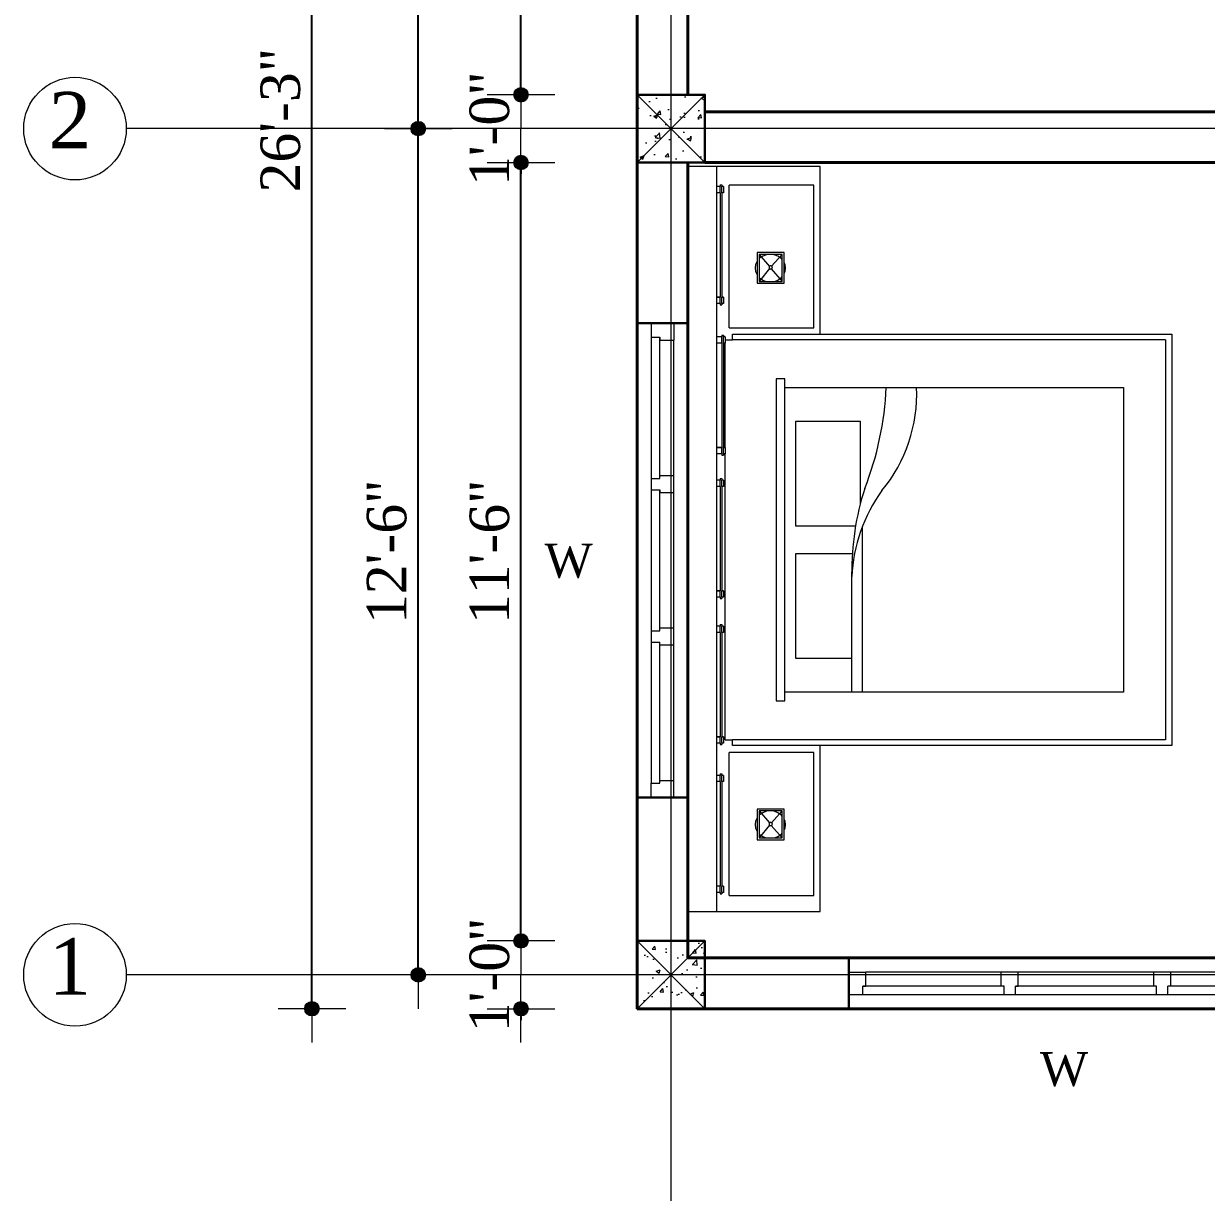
# Model space of a CAD drawing. Header units: inches. Extents: x 897 to 49934, y -34925 to -18564.
# Drawn here: x 2496.7 to 2706.2, y -24338.1 to -24131.1 of the extents above; entities that cross this region are included whole.
import ezdxf

# ---------------------------------------------------------------- set-up
doc = ezdxf.new("R2010")
doc.units = ezdxf.units.IN
doc.header["$LTSCALE"] = 35
doc.header["$MEASUREMENT"] = 0
doc.header["$PDMODE"] = 34
for name, color, linetype, lineweight in [('SES- Door&Window', 21, 'Continuous', 15), ('SES-DIMENSION', 142, 'Continuous', 13), ('SES-Furniture', 45, 'Continuous', 5), ('SES-HACTH', 8, 'Continuous', 13), ('SES-REBARS', 1, 'Continuous', 40), ('SES-Set Back Line', 2, 'Continuous', 15), ('SES-TEXT', 3, 'Continuous', 20), ('SES-Wall Plan', 6, 'Continuous', 30)]:
    doc.layers.add(name, color=color, linetype=linetype, lineweight=lineweight)
doc.styles.add('7 INCH', font='times.ttf', dxfattribs={"height": 7})
doc.styles.add('SES-ARAIL', font='times.ttf', dxfattribs={"height": 6})
doc.dimstyles.new('7 INCH', dxfattribs={"dimscale": 0, "dimtxt": 7, "dimasz": 1, "dimexe": 2, "dimexo": 9, "dimgap": 2, "dimtad": 1, "dimdec": 0, "dimzin": 3, "dimdsep": 46, "dimlunit": 4, "dimtxsty": '7 INCH', "dimblk": 'DIM', "dimcen": 3, "dimdle": 3, "dimse1": 1, "dimse2": 1, "dimclrd": 256, "dimclre": 256, "dimclrt": 7, "dimadec": 1, "dimazin": 2, "dimtfac": 1, "dimtdec": 0, "dimtix": 1, "dimtofl": 0, "dimtmove": 2, "dimatfit": 3, "dimldrblk": 'ARW', "dimfxl": 2, "dimfrac": 2, "dimtolj": 2, "dimtzin": 0, "dimarcsym": 0})

# ---------------------------------------------------------------- blocks, each defined once
blk = doc.blocks.new('c11')
at = {"layer": 'SES-HACTH', "linetype": 'ByBlock'}
h = blk.add_hatch(dxfattribs=at)
h.set_pattern_fill('AR-CONC', color=256)
h.set_pattern_definition([(50, (-20422.33, 19414.4167), (7.1726018, -0.6275213), [0.75, -8.25]), (355, (-20422.33, 19414.417), (-1.3875133, 7.5219213), [0.6, -6.6]), (100.451444, (-20421.732, 19414.3644), (5.7850885, 6.8943999), [0.637402, -7.0114211]), (46.1842, (-20422.33, 19416.417), (10.6724133, -1.6551928), [1.125, -12.375]), (96.635635, (-20421.441, 19416.279), (9.3466195, 9.741186), [0.9561034, -10.5171376]), (351.184164, (-20422.33, 19416.417), (9.3466195, 9.741186), [0.9, -9.9]), (21, (-20421.33, 19415.9167), (5.9690705, -4.0261889), [0.75, -8.25]), (326, (-20421.33, 19415.917), (2.4331533, 7.2515005), [0.6, -6.6]), (71.451445, (-20420.8325, 19415.581), (8.4022238, 3.2253115), [0.6374019, -7.0114211]), (37.5, (-20422.33, 19414.4167), (0.12159855, 3.32893854), [0, -6.52, 0, -6.7, 0, -6.625]), (7.5, (-20422.33, 19414.4167), (2.63069537, 3.9441171), [0, -3.82, 0, -6.37, 0, -2.525]), (327.5, (-20424.56, 19414.4167), (5.33822436, -0.22554872), [0, -2.5, 0, -7.8, 0, -10.35]), (317.5, (-20425.56, 19414.4167), (5.8318617, 1.0010498), [0, -3.25, 0, -5.18, 0, -7.35])])
h.paths.add_polyline_path([(-6, 6), (-6, -6), (6, -6), (6, 6)])
for p, q in [((-6, 6), (6, -6)), ((6, 6), (-6, -6))]:
    blk.add_line(p, q, dxfattribs=at)
at = {"layer": 'SES-Wall Plan', "linetype": 'ByBlock'}
blk.add_lwpolyline([(-6, 6), (6, 6), (6, -6), (-6, -6)], close=True, dxfattribs=at)
blk = doc.blocks.new('6H')
at = {"layer": 'SES- Door&Window'}
for p, q in [((-78, -2.5), (-75.5, -2.5)), ((-75.5, -2.5), (3.5, -2.5)), ((-75.5, -2.5), (-75.5, -4)), ((-75.5, -4), (-75, -4)), ((-50.5, -4), (-75.5, -4)), ((-75, -4), (-75, -6.5)), ((-51, -4), (-51, -6.5)), ((-50.5, -2.5), (-50.5, -4)), ((-48.5, -2.5), (-48.5, -4)), ((-48.5, -4), (-48, -4)), ((-23.5, -4), (-48.5, -4)), ((-48, -4), (-48, -6.5)), ((-24, -4), (-24, -6.5)), ((-23.5, -4), (-24, -4)), ((-23.5, -2.5), (-23.5, -4)), ((-21.5, -2.5), (-21.5, -4)), ((3, -4), (-21.5, -4)), ((-21, -4), (-21, -6.5)), ((3, -4), (3, -6.5)), ((3.5, -4), (3, -4)), ((6, -2.5), (3.5, -2.5)), ((3.5, -2.5), (3.5, -4)), ((-78, -6.5), (-75, -6.5)), ((3, -6.5), (-75, -6.5)), ((6, -6.5), (3, -6.5))]:
    blk.add_line(p, q, dxfattribs=at)
at = {"layer": 'SES-Wall Plan'}
for p, q in [((-78, -9), (-78, 0)), ((-78, -9), (-78, 0)), ((6, -9), (6, 0))]:
    blk.add_line(p, q, dxfattribs=at)
blk.add_lwpolyline([(6, 0), (-78, 0), (-78, -9), (6, -9)], close=True, dxfattribs=at)
blk = doc.blocks.new('DIM')
at = {"layer": 'SES-DIMENSION'}
h = blk.add_hatch(color=256, dxfattribs=at)
h.paths.add_polyline_path([(0, 1.28), (0, 0), (1.28, 0, 0.414214)])
h.paths.add_polyline_path([(1.28, 0), (0, 0), (0, -1.28, 0.414214)])
h.paths.add_polyline_path([(0, 0), (-1.28, 0, 0.414214), (0, -1.28)])
h.paths.add_polyline_path([(0, 1.28, 0.414214), (-1.28, 0), (0, 0)])
for p, q in [((0, 6), (0, -6)), ((-6, 0), (6, 0))]:
    blk.add_line(p, q, dxfattribs=at)
blk.add_circle((0, 0), 1.28, dxfattribs=at)
blk = doc.blocks.new('*D1171')
at = {"layer": 'Defpoints', "color": 0, "linetype": 'ByBlock', "transparency": 16777216}
for p in [(2605.34, -24305.59), (2617.34, -24305.59), (2617.34, -24577.47)]:
    blk.add_point(p, dxfattribs=at)
at = {"layer": 'SES-DIMENSION', "linetype": 'ByBlock', "lineweight": -2, "transparency": 16777216}
for p, q in [((2604.34, -24577.47), (2603.34, -24577.47)), ((2618.34, -24577.47), (2619.34, -24577.47))]:
    blk.add_line(p, q, dxfattribs=at)
blk.add_blockref('DIM', (2605.34, -24577.47), dxfattribs=at)
at = {"layer": 'SES-DIMENSION', "linetype": 'ByBlock', "lineweight": -2, "transparency": 16777216, "rotation": 180}
blk.add_blockref('DIM', (2617.34, -24577.47), dxfattribs=at)
at = {"layer": 'SES-DIMENSION', "color": 7, "linetype": 'ByBlock', "transparency": 16777216, "insert": (2611.34, -24571.91), "char_height": 7, "attachment_point": 5, "style": '7 INCH'}
blk.add_mtext('\\A2;1\'-0"', dxfattribs=at)
blk = doc.blocks.new('ARW')
at = {"layer": 'SES-DIMENSION'}
blk.add_lwpolyline([(10, 0, 0, 6, 0), (0, 0, 0, 0, 0), (10, 0, 0, 0, 0)], format="xyseb", dxfattribs=at)
blk = doc.blocks.new('*D1172')
at = {"layer": 'Defpoints', "color": 0, "linetype": 'ByBlock', "transparency": 16777216}
for p in [(2617.34, -24305.59), (2755.34, -24305.59), (2755.34, -24577.47)]:
    blk.add_point(p, dxfattribs=at)
at = {"layer": 'SES-DIMENSION', "linetype": 'ByBlock', "lineweight": -2, "transparency": 16777216}
blk.add_line((2618.34, -24577.47), (2754.34, -24577.47), dxfattribs=at)
at = {"layer": 'SES-DIMENSION', "linetype": 'ByBlock', "lineweight": -2, "transparency": 16777216, "rotation": 180}
blk.add_blockref('DIM', (2617.34, -24577.47), dxfattribs=at)
at = {"layer": 'SES-DIMENSION', "linetype": 'ByBlock', "lineweight": -2, "transparency": 16777216}
blk.add_blockref('DIM', (2755.34, -24577.47), dxfattribs=at)
at = {"layer": 'SES-DIMENSION', "color": 7, "linetype": 'ByBlock', "transparency": 16777216, "insert": (2686.34, -24571.91), "char_height": 7, "attachment_point": 5, "style": '7 INCH'}
blk.add_mtext('\\A2;11\'-6"', dxfattribs=at)
blk = doc.blocks.new('*D1178')
at = {"layer": 'Defpoints', "color": 0, "linetype": 'ByBlock', "transparency": 16777216}
for p in [(2611.34, -24305.59), (2761.34, -24305.59), (2761.34, -24595.81)]:
    blk.add_point(p, dxfattribs=at)
at = {"layer": 'SES-DIMENSION', "linetype": 'ByBlock', "lineweight": -2, "transparency": 16777216}
blk.add_line((2612.34, -24595.81), (2760.34, -24595.81), dxfattribs=at)
at = {"layer": 'SES-DIMENSION', "linetype": 'ByBlock', "lineweight": -2, "transparency": 16777216, "rotation": 180}
blk.add_blockref('DIM', (2611.34, -24595.81), dxfattribs=at)
at = {"layer": 'SES-DIMENSION', "linetype": 'ByBlock', "lineweight": -2, "transparency": 16777216}
blk.add_blockref('DIM', (2761.34, -24595.81), dxfattribs=at)
at = {"layer": 'SES-DIMENSION', "color": 7, "linetype": 'ByBlock', "transparency": 16777216, "insert": (2686.34, -24590.25), "char_height": 7, "attachment_point": 5, "style": '7 INCH'}
blk.add_mtext('\\A2;12\'-6"', dxfattribs=at)
blk = doc.blocks.new('*D1181')
at = {"layer": 'Defpoints', "color": 0, "linetype": 'ByBlock', "transparency": 16777216}
for p in [(2605.34, -24305.59), (3055.34, -24305.59), (3055.34, -24613.18)]:
    blk.add_point(p, dxfattribs=at)
at = {"layer": 'SES-DIMENSION', "linetype": 'ByBlock', "lineweight": -2, "transparency": 16777216}
blk.add_line((2606.34, -24613.18), (3054.34, -24613.18), dxfattribs=at)
at = {"layer": 'SES-DIMENSION', "linetype": 'ByBlock', "lineweight": -2, "transparency": 16777216, "rotation": 180}
blk.add_blockref('DIM', (2605.34, -24613.18), dxfattribs=at)
at = {"layer": 'SES-DIMENSION', "linetype": 'ByBlock', "lineweight": -2, "transparency": 16777216}
blk.add_blockref('DIM', (3055.34, -24613.18), dxfattribs=at)
at = {"layer": 'SES-DIMENSION', "color": 7, "linetype": 'ByBlock', "transparency": 16777216, "insert": (2830.34, -24607.61), "char_height": 7, "attachment_point": 5, "style": '7 INCH'}
blk.add_mtext('\\A2;37\'-6"', dxfattribs=at)
blk = doc.blocks.new('*D1182')
at = {"layer": 'Defpoints', "color": 0, "linetype": 'ByBlock', "transparency": 16777216}
for p in [(2584.78, -24293.59), (2605.34, -24293.59), (2605.34, -24305.59)]:
    blk.add_point(p, dxfattribs=at)
at = {"layer": 'SES-DIMENSION', "linetype": 'ByBlock', "lineweight": -2, "transparency": 16777216}
for p, q in [((2584.78, -24292.59), (2584.78, -24291.59)), ((2584.78, -24306.59), (2584.78, -24307.59))]:
    blk.add_line(p, q, dxfattribs=at)
for p, rotation in [((2584.78, -24293.59), 270), ((2584.78, -24305.59), 90)]:
    blk.add_blockref('DIM', p, dxfattribs=dict(at, rotation=rotation))
at = {"layer": 'SES-DIMENSION', "color": 7, "linetype": 'ByBlock', "transparency": 16777216, "insert": (2579.22, -24299.59), "char_height": 7, "attachment_point": 5, "rotation": 90, "style": '7 INCH'}
blk.add_mtext('\\A2;1\'-0"', dxfattribs=at)
blk = doc.blocks.new('*D1183')
at = {"layer": 'Defpoints', "color": 0, "linetype": 'ByBlock', "transparency": 16777216}
for p in [(2584.78, -24155.7), (2605.34, -24155.7), (2605.34, -24293.59)]:
    blk.add_point(p, dxfattribs=at)
at = {"layer": 'SES-DIMENSION', "linetype": 'ByBlock', "lineweight": -2, "transparency": 16777216}
blk.add_line((2584.78, -24292.59), (2584.78, -24156.7), dxfattribs=at)
for p, rotation in [((2584.78, -24155.7), 90), ((2584.78, -24293.59), 270)]:
    blk.add_blockref('DIM', p, dxfattribs=dict(at, rotation=rotation))
at = {"layer": 'SES-DIMENSION', "color": 7, "linetype": 'ByBlock', "transparency": 16777216, "insert": (2579.22, -24224.65), "char_height": 7, "attachment_point": 5, "rotation": 90, "style": '7 INCH'}
blk.add_mtext('\\A2;11\'-6"', dxfattribs=at)
blk = doc.blocks.new('*D1184')
at = {"layer": 'Defpoints', "color": 0, "linetype": 'ByBlock', "transparency": 16777216}
for p in [(2584.78, -24143.7), (2605.34, -24143.7), (2605.34, -24155.7)]:
    blk.add_point(p, dxfattribs=at)
at = {"layer": 'SES-DIMENSION', "linetype": 'ByBlock', "lineweight": -2, "transparency": 16777216}
for p, q in [((2584.78, -24142.7), (2584.78, -24141.7)), ((2584.78, -24156.7), (2584.78, -24157.7))]:
    blk.add_line(p, q, dxfattribs=at)
for p, rotation in [((2584.78, -24143.7), 270), ((2584.78, -24155.7), 90)]:
    blk.add_blockref('DIM', p, dxfattribs=dict(at, rotation=rotation))
at = {"layer": 'SES-DIMENSION', "color": 7, "linetype": 'ByBlock', "transparency": 16777216, "insert": (2579.22, -24149.7), "char_height": 7, "attachment_point": 5, "rotation": 90, "style": '7 INCH'}
blk.add_mtext('\\A2;1\'-0"', dxfattribs=at)
blk = doc.blocks.new('*D1185')
at = {"layer": 'Defpoints', "color": 0, "linetype": 'ByBlock', "transparency": 16777216}
for p in [(2584.78, -24002.81), (2605.34, -24002.81), (2605.34, -24143.7)]:
    blk.add_point(p, dxfattribs=at)
at = {"layer": 'SES-DIMENSION', "linetype": 'ByBlock', "lineweight": -2, "transparency": 16777216}
blk.add_line((2584.78, -24142.7), (2584.78, -24003.81), dxfattribs=at)
for p, rotation in [((2584.78, -24002.81), 90), ((2584.78, -24143.7), 270)]:
    blk.add_blockref('DIM', p, dxfattribs=dict(at, rotation=rotation))
at = {"layer": 'SES-DIMENSION', "color": 7, "linetype": 'ByBlock', "transparency": 16777216, "insert": (2579.21, -24073.26), "char_height": 7, "attachment_point": 5, "rotation": 90, "style": '7 INCH'}
blk.add_mtext('\\A2;11\'-9"', dxfattribs=at)
blk = doc.blocks.new('*D1187')
at = {"layer": 'Defpoints', "color": 0, "linetype": 'ByBlock', "transparency": 16777216}
for p in [(2566.58, -24149.7), (2605.34, -24149.7), (2605.34, -24299.59)]:
    blk.add_point(p, dxfattribs=at)
at = {"layer": 'SES-DIMENSION', "linetype": 'ByBlock', "lineweight": -2, "transparency": 16777216}
blk.add_line((2566.58, -24298.59), (2566.58, -24150.7), dxfattribs=at)
for p, rotation in [((2566.58, -24149.7), 90), ((2566.58, -24299.59), 270)]:
    blk.add_blockref('DIM', p, dxfattribs=dict(at, rotation=rotation))
at = {"layer": 'SES-DIMENSION', "color": 7, "linetype": 'ByBlock', "transparency": 16777216, "insert": (2561.02, -24224.65), "char_height": 7, "attachment_point": 5, "rotation": 90, "style": '7 INCH'}
blk.add_mtext('\\A2;12\'-6"', dxfattribs=at)
blk = doc.blocks.new('*D1188')
at = {"layer": 'Defpoints', "color": 0, "linetype": 'ByBlock', "transparency": 16777216}
for p in [(2566.58, -23996.81), (2605.34, -23996.81), (2605.34, -24149.7)]:
    blk.add_point(p, dxfattribs=at)
at = {"layer": 'SES-DIMENSION', "linetype": 'ByBlock', "lineweight": -2, "transparency": 16777216}
blk.add_line((2566.58, -24148.7), (2566.58, -23997.81), dxfattribs=at)
for p, rotation in [((2566.58, -23996.81), 90), ((2566.58, -24149.7), 270)]:
    blk.add_blockref('DIM', p, dxfattribs=dict(at, rotation=rotation))
at = {"layer": 'SES-DIMENSION', "color": 7, "linetype": 'ByBlock', "transparency": 16777216, "insert": (2561.01, -24073.26), "char_height": 7, "attachment_point": 5, "rotation": 90, "style": '7 INCH'}
blk.add_mtext('\\A2;12\'-9"', dxfattribs=at)
blk = doc.blocks.new('*D1189')
at = {"layer": 'Defpoints', "color": 0, "linetype": 'ByBlock', "transparency": 16777216}
for p in [(2547.75, -23990.81), (2605.34, -23990.81), (2605.34, -24305.59)]:
    blk.add_point(p, dxfattribs=at)
at = {"layer": 'SES-DIMENSION', "linetype": 'ByBlock', "lineweight": -2, "transparency": 16777216}
blk.add_line((2547.75, -24304.59), (2547.75, -23991.81), dxfattribs=at)
for p, rotation in [((2547.75, -23990.81), 90), ((2547.75, -24305.59), 270)]:
    blk.add_blockref('DIM', p, dxfattribs=dict(at, rotation=rotation))
at = {"layer": 'SES-DIMENSION', "color": 7, "linetype": 'ByBlock', "transparency": 16777216, "insert": (2542.19, -24148.2), "char_height": 7, "attachment_point": 5, "rotation": 90, "style": '7 INCH'}
blk.add_mtext('\\A2;26\'-3"', dxfattribs=at)
blk = doc.blocks.new('CAMA QUEEN-SET-01')
for p, q in [((-2.1996, 0), (-2.1996, -0.17)), ((2.1996, 0), (-2.1996, 0)), ((2.1996, -0.17), (2.1996, 0)), ((-2.1996, -0.17), (-2.1996, -0.78)), ((-2.1996, -0.17), (-2.0866, -0.17)), ((-2.0942, -0.19), (-2.0942, -0.2)), ((-2.0866, -0.19), (-2.0942, -0.19)), ((-2.0866, -0.2), (-2.0942, -0.2)), ((-2.0866, -0.17), (-2.0503, -0.17)), ((-2.0866, -0.19), (-2.0866, -0.17)), ((-2.0866, -0.19), (-2.0503, -0.19)), ((-2.0866, -0.2), (-2.0503, -0.2)), ((-2.0866, -0.21), (-2.0866, -0.2)), ((-2.0503, -0.17), (-2.0495, -0.17)), ((-2.0503, -0.19), (-2.0503, -0.17)), ((-2.0503, -0.19), (-2.0495, -0.19)), ((-2.0503, -0.2), (-2.0495, -0.2)), ((-2.0503, -0.21), (-2.0503, -0.2)), ((-2.0495, -0.17), (-1.4322, -0.17)), ((-2.0495, -0.19), (-2.0495, -0.17)), ((-1.4322, -0.19), (-2.0495, -0.19)), ((-2.0495, -0.21), (-2.0495, -0.2)), ((-1.4322, -0.2), (-2.0495, -0.2)), ((-1.4322, -0.17), (-1.3959, -0.17)), ((-1.4322, -0.19), (-1.4322, -0.17)), ((-1.4322, -0.19), (-1.3959, -0.19)), ((-1.4322, -0.2), (-1.3959, -0.2)), ((-1.4322, -0.21), (-1.4322, -0.2)), ((-1.3959, -0.17), (-1.2061, -0.17)), ((-1.3959, -0.19), (-1.3959, -0.17)), ((-1.3859, -0.19), (-1.3959, -0.19)), ((-1.3959, -0.21), (-1.3959, -0.2)), ((-1.3859, -0.2), (-1.3959, -0.2)), ((-1.3859, -0.19), (-1.3859, -0.2)), ((-1.2136, -0.19), (-1.2136, -0.2)), ((-1.2061, -0.19), (-1.2136, -0.19)), ((-1.2061, -0.2), (-1.2136, -0.2)), ((-1.2061, -0.17), (-1.1697, -0.17)), ((-1.2061, -0.19), (-1.2061, -0.17)), ((-1.2061, -0.19), (-1.1697, -0.19)), ((-1.2061, -0.2), (-1.1697, -0.2)), ((-1.2061, -0.21), (-1.2061, -0.2)), ((-1.1697, -0.17), (-1.1689, -0.17)), ((-1.1697, -0.19), (-1.1697, -0.17)), ((-1.1697, -0.19), (-1.1689, -0.19)), ((-1.1697, -0.2), (-1.1689, -0.2)), ((-1.1697, -0.21), (-1.1697, -0.2)), ((-1.1689, -0.17), (-0.5516, -0.17)), ((-1.1689, -0.19), (-1.1689, -0.17)), ((-0.5516, -0.19), (-1.1689, -0.19)), ((-0.5516, -0.2), (-1.1689, -0.2)), ((-1.1689, -0.21), (-1.1689, -0.2)), ((-0.5516, -0.17), (-0.5153, -0.17)), ((-0.5516, -0.19), (-0.5516, -0.17)), ((-0.5516, -0.19), (-0.5153, -0.19)), ((-0.5516, -0.2), (-0.5153, -0.2)), ((-0.5516, -0.21), (-0.5516, -0.2)), ((-0.5153, -0.17), (-0.3437, -0.17)), ((-0.5153, -0.19), (-0.5153, -0.17)), ((-0.5053, -0.19), (-0.5153, -0.19)), ((-0.5053, -0.2), (-0.5153, -0.2)), ((-0.5153, -0.21), (-0.5153, -0.2)), ((-0.5053, -0.19), (-0.5053, -0.2)), ((-0.3512, -0.19), (-0.3512, -0.2)), ((-0.3437, -0.19), (-0.3512, -0.19)), ((-0.3437, -0.2), (-0.3512, -0.2)), ((-0.3437, -0.17), (-0.3073, -0.17)), ((-0.3437, -0.19), (-0.3437, -0.17)), ((-0.3437, -0.19), (-0.3073, -0.19)), ((-0.3437, -0.2), (-0.3073, -0.2)), ((-0.3437, -0.21), (-0.3437, -0.2)), ((-0.3073, -0.17), (-0.3065, -0.17)), ((-0.3073, -0.19), (-0.3073, -0.17)), ((-0.3073, -0.19), (-0.3065, -0.19)), ((-0.3073, -0.2), (-0.3065, -0.2)), ((-0.3073, -0.21), (-0.3073, -0.2)), ((-0.3065, -0.17), (0.3108, -0.17)), ((-0.3065, -0.19), (-0.3065, -0.17)), ((0.3108, -0.19), (-0.3065, -0.19)), ((0.3108, -0.2), (-0.3065, -0.2)), ((-0.3065, -0.21), (-0.3065, -0.2)), ((0.3108, -0.17), (0.3471, -0.17)), ((0.3108, -0.19), (0.3108, -0.17)), ((0.3108, -0.19), (0.3471, -0.19)), ((0.3108, -0.2), (0.3471, -0.2)), ((0.3108, -0.21), (0.3108, -0.2)), ((0.3471, -0.17), (0.5029, -0.17)), ((0.3471, -0.19), (0.3471, -0.17)), ((0.3571, -0.19), (0.3471, -0.19)), ((0.3571, -0.2), (0.3471, -0.2)), ((0.3471, -0.21), (0.3471, -0.2)), ((0.3571, -0.19), (0.3571, -0.2)), ((0.4953, -0.2), (0.4953, -0.21)), ((0.5029, -0.2), (0.4953, -0.2)), ((0.5029, -0.17), (0.5392, -0.17)), ((0.5029, -0.2), (0.5029, -0.17)), ((0.5029, -0.2), (0.5392, -0.2)), ((0.5392, -0.17), (0.54, -0.17)), ((0.5392, -0.2), (0.5392, -0.17)), ((0.5392, -0.2), (0.54, -0.2)), ((0.54, -0.17), (1.1573, -0.17)), ((0.54, -0.2), (0.54, -0.17)), ((1.1573, -0.2), (0.54, -0.2)), ((1.1573, -0.17), (1.1936, -0.17)), ((1.1573, -0.2), (1.1573, -0.17)), ((1.1573, -0.2), (1.1936, -0.2)), ((1.1936, -0.17), (1.3902, -0.17)), ((1.1936, -0.2), (1.1936, -0.17)), ((1.2037, -0.2), (1.1936, -0.2)), ((1.2037, -0.2), (1.2037, -0.21)), ((1.3827, -0.19), (1.3827, -0.2)), ((1.3902, -0.19), (1.3827, -0.19)), ((1.3902, -0.2), (1.3827, -0.2)), ((1.3902, -0.17), (1.4266, -0.17)), ((1.3902, -0.19), (1.3902, -0.17)), ((1.3902, -0.19), (1.4266, -0.19)), ((1.3902, -0.2), (1.4266, -0.2)), ((1.3902, -0.21), (1.3902, -0.2)), ((1.4266, -0.17), (1.4273, -0.17)), ((1.4266, -0.19), (1.4266, -0.17)), ((1.4266, -0.19), (1.4273, -0.19)), ((1.4266, -0.2), (1.4273, -0.2)), ((1.4266, -0.21), (1.4266, -0.2)), ((1.4273, -0.17), (2.0446, -0.17)), ((1.4273, -0.19), (1.4273, -0.17)), ((2.0446, -0.19), (1.4273, -0.19)), ((2.0446, -0.2), (1.4273, -0.2)), ((1.4273, -0.21), (1.4273, -0.2)), ((2.0446, -0.17), (2.081, -0.17)), ((2.0446, -0.19), (2.0446, -0.17)), ((2.0446, -0.19), (2.081, -0.19)), ((2.0446, -0.2), (2.081, -0.2)), ((2.0446, -0.21), (2.0446, -0.2)), ((2.081, -0.17), (2.1996, -0.17)), ((2.081, -0.19), (2.081, -0.17)), ((2.091, -0.19), (2.081, -0.19)), ((2.091, -0.2), (2.081, -0.2)), ((2.081, -0.21), (2.081, -0.2)), ((2.091, -0.19), (2.091, -0.2)), ((2.1996, -0.78), (2.1996, -0.17)), ((-2.1038, -0.2435), (-2.1038, -0.7429)), ((-2.1038, -0.2435), (-1.2602, -0.2435)), ((-2.0503, -0.21), (-2.0866, -0.21)), ((-2.0495, -0.21), (-2.0503, -0.21)), ((-1.3959, -0.21), (-1.4322, -0.21)), ((-1.2602, -0.7429), (-1.2602, -0.2435)), ((-1.2184, -0.78), (-1.2184, -0.2628)), ((-1.2184, -0.2628), (-1.1847, -0.2628)), ((-1.1697, -0.21), (-1.2061, -0.21)), ((-1.1847, -0.22), (0.5029, -0.22)), ((-1.1847, -0.22), (-1.1847, -0.2628)), ((-1.1847, -2.82), (-1.1847, -0.2628)), ((-1.1689, -0.21), (-1.1697, -0.21)), ((-0.5153, -0.21), (-0.5516, -0.21)), ((-0.3073, -0.21), (-0.3437, -0.21)), ((-0.3065, -0.21), (-0.3073, -0.21)), ((0.3471, -0.21), (0.3108, -0.21)), ((0.5029, -0.21), (0.4953, -0.21)), ((0.5029, -0.21), (0.5392, -0.21)), ((0.5029, -0.22), (0.5029, -0.21)), ((0.5392, -0.22), (0.5029, -0.22)), ((0.5392, -0.21), (0.54, -0.21)), ((0.5392, -0.22), (0.5392, -0.21)), ((0.54, -0.22), (0.5392, -0.22)), ((1.1573, -0.21), (0.54, -0.21)), ((0.54, -0.22), (0.54, -0.21)), ((0.54, -0.22), (1.1573, -0.22)), ((1.1573, -0.21), (1.1936, -0.21)), ((1.1573, -0.22), (1.1573, -0.21)), ((1.1756, -0.22), (1.1573, -0.22)), ((1.1936, -0.22), (1.1756, -0.22)), ((1.1756, -0.22), (1.1756, -0.2628)), ((1.1756, -2.82), (1.1756, -0.2628)), ((1.1756, -0.2628), (1.2093, -0.2628)), ((1.2037, -0.21), (1.1936, -0.21)), ((1.1936, -0.22), (1.1936, -0.21)), ((1.2093, -0.2628), (1.2093, -0.78)), ((1.246, -0.2435), (1.246, -0.7429)), ((1.246, -0.2435), (2.0896, -0.2435)), ((1.4266, -0.21), (1.3902, -0.21)), ((1.4273, -0.21), (1.4266, -0.21)), ((2.081, -0.21), (2.0446, -0.21)), ((2.0896, -0.7429), (2.0896, -0.2435)), ((-1.7273, -0.4084), (-1.776, -0.4084)), ((-1.776, -0.4084), (-1.776, -0.5684)), ((-1.7076, -0.3994), (-1.7273, -0.4084)), ((-1.6457, -0.4084), (-1.7273, -0.4084)), ((-1.6865, -0.3964), (-1.7076, -0.3994)), ((-1.6653, -0.3994), (-1.6865, -0.3964)), ((-1.6457, -0.4084), (-1.6653, -0.3994)), ((-1.5944, -0.4084), (-1.6457, -0.4084)), ((-1.5944, -0.5684), (-1.5944, -0.4084)), ((1.5589, -0.4084), (1.5102, -0.4084)), ((1.5102, -0.4084), (1.5102, -0.5684)), ((1.5786, -0.3994), (1.5589, -0.4084)), ((1.6406, -0.4084), (1.5589, -0.4084)), ((1.5997, -0.3964), (1.5786, -0.3994)), ((1.6209, -0.3994), (1.5997, -0.3964)), ((1.6406, -0.4084), (1.6209, -0.3994)), ((1.6918, -0.4084), (1.6406, -0.4084)), ((1.6918, -0.5684), (1.6918, -0.4084)), ((-1.6893, -0.4817), (-1.7648, -0.4207)), ((-1.7419, -0.4207), (-1.7648, -0.4207)), ((-1.7648, -0.4207), (-1.7648, -0.4615)), ((-1.7572, -0.4414), (-1.7648, -0.4615)), ((-1.7648, -0.4615), (-1.7648, -0.5112)), ((-1.7442, -0.4227), (-1.7572, -0.4414)), ((-1.7419, -0.4207), (-1.7442, -0.4227)), ((-1.6311, -0.4207), (-1.7419, -0.4207)), ((-1.6916, -0.4862), (-1.6919, -0.4888)), ((-1.6907, -0.4838), (-1.6916, -0.4862)), ((-1.6893, -0.4817), (-1.6907, -0.4838)), ((-1.6874, -0.4801), (-1.6893, -0.4817)), ((-1.6852, -0.4791), (-1.6874, -0.4801)), ((-1.6828, -0.4788), (-1.6852, -0.4791)), ((-1.6805, -0.4791), (-1.6828, -0.4788)), ((-1.6783, -0.4801), (-1.6805, -0.4791)), ((-1.6764, -0.4817), (-1.6783, -0.4801)), ((-1.6056, -0.4207), (-1.6764, -0.4817)), ((-1.675, -0.4838), (-1.6764, -0.4817)), ((-1.6741, -0.4862), (-1.675, -0.4838)), ((-1.6738, -0.4888), (-1.6741, -0.4862)), ((-1.6056, -0.4207), (-1.6311, -0.4207)), ((-1.6287, -0.4227), (-1.6311, -0.4207)), ((-1.6157, -0.4414), (-1.6287, -0.4227)), ((-1.6076, -0.4631), (-1.6157, -0.4414)), ((-1.6056, -0.4795), (-1.6076, -0.4631)), ((-1.6056, -0.4795), (-1.6056, -0.4207)), ((-1.6056, -0.4932), (-1.6056, -0.4795)), ((1.597, -0.4817), (1.5214, -0.4207)), ((1.5444, -0.4207), (1.5214, -0.4207)), ((1.5214, -0.4207), (1.5214, -0.4615)), ((1.529, -0.4414), (1.5214, -0.4615)), ((1.5214, -0.4615), (1.5214, -0.5112)), ((1.542, -0.4227), (1.529, -0.4414)), ((1.5444, -0.4207), (1.542, -0.4227)), ((1.6551, -0.4207), (1.5444, -0.4207)), ((1.5946, -0.4862), (1.5943, -0.4888)), ((1.5955, -0.4838), (1.5946, -0.4862)), ((1.597, -0.4817), (1.5955, -0.4838)), ((1.5988, -0.4801), (1.597, -0.4817)), ((1.601, -0.4791), (1.5988, -0.4801)), ((1.6034, -0.4788), (1.601, -0.4791)), ((1.6057, -0.4791), (1.6034, -0.4788)), ((1.6079, -0.4801), (1.6057, -0.4791)), ((1.6098, -0.4817), (1.6079, -0.4801)), ((1.6806, -0.4207), (1.6098, -0.4817)), ((1.6112, -0.4838), (1.6098, -0.4817)), ((1.6121, -0.4862), (1.6112, -0.4838)), ((1.6125, -0.4888), (1.6121, -0.4862)), ((1.6806, -0.4207), (1.6551, -0.4207)), ((1.6575, -0.4227), (1.6551, -0.4207)), ((1.6705, -0.4414), (1.6575, -0.4227)), ((1.6787, -0.4631), (1.6705, -0.4414)), ((1.6806, -0.4795), (1.6787, -0.4631)), ((1.6806, -0.4795), (1.6806, -0.4207)), ((1.6806, -0.4932), (1.6806, -0.4795)), ((-1.6916, -0.4913), (-1.7648, -0.5561)), ((-1.7648, -0.5112), (-1.7648, -0.5561)), ((-1.7648, -0.5112), (-1.7572, -0.5314)), ((-1.7648, -0.5561), (-1.737, -0.5561)), ((-1.7572, -0.5314), (-1.7442, -0.55)), ((-1.7442, -0.55), (-1.737, -0.5561)), ((-1.737, -0.5561), (-1.6359, -0.5561)), ((-1.6919, -0.4888), (-1.6916, -0.4913)), ((-1.6916, -0.4913), (-1.6907, -0.4938)), ((-1.6907, -0.4938), (-1.6893, -0.4958)), ((-1.6893, -0.4958), (-1.6874, -0.4974)), ((-1.6874, -0.4974), (-1.6852, -0.4984)), ((-1.6852, -0.4984), (-1.6828, -0.4988)), ((-1.6828, -0.4988), (-1.6805, -0.4984)), ((-1.6805, -0.4984), (-1.6783, -0.4974)), ((-1.6783, -0.4974), (-1.6764, -0.4958)), ((-1.6764, -0.4958), (-1.675, -0.4938)), ((-1.675, -0.4938), (-1.6741, -0.4913)), ((-1.6056, -0.5561), (-1.675, -0.4938)), ((-1.6741, -0.4913), (-1.6738, -0.4888)), ((-1.6359, -0.5561), (-1.6287, -0.55)), ((-1.6359, -0.5561), (-1.6056, -0.5561)), ((-1.6287, -0.55), (-1.6157, -0.5314)), ((-1.6157, -0.5314), (-1.6076, -0.5097)), ((-1.6076, -0.5097), (-1.6056, -0.4932)), ((-1.6056, -0.5561), (-1.6056, -0.4932)), ((0.9455, -0.5217), (-0.9545, -0.5217)), ((-0.9545, -0.5217), (-0.9545, -0.5717)), ((0.9455, -0.5717), (0.9455, -0.5217)), ((1.5946, -0.4913), (1.5214, -0.5561)), ((1.5214, -0.5112), (1.5214, -0.5561)), ((1.5214, -0.5112), (1.529, -0.5314)), ((1.5214, -0.5561), (1.5492, -0.5561)), ((1.529, -0.5314), (1.542, -0.55)), ((1.542, -0.55), (1.5492, -0.5561)), ((1.5492, -0.5561), (1.6503, -0.5561)), ((1.5943, -0.4888), (1.5946, -0.4913)), ((1.5946, -0.4913), (1.5955, -0.4938)), ((1.5955, -0.4938), (1.597, -0.4958)), ((1.597, -0.4958), (1.5988, -0.4974)), ((1.5988, -0.4974), (1.601, -0.4984)), ((1.601, -0.4984), (1.6034, -0.4988)), ((1.6034, -0.4988), (1.6057, -0.4984)), ((1.6057, -0.4984), (1.6079, -0.4974)), ((1.6079, -0.4974), (1.6098, -0.4958)), ((1.6098, -0.4958), (1.6112, -0.4938)), ((1.6112, -0.4938), (1.6121, -0.4913)), ((1.6806, -0.5561), (1.6112, -0.4938)), ((1.6121, -0.4913), (1.6125, -0.4888)), ((1.6503, -0.5561), (1.6575, -0.55)), ((1.6503, -0.5561), (1.6806, -0.5561)), ((1.6575, -0.55), (1.6705, -0.5314)), ((1.6705, -0.5314), (1.6787, -0.5097)), ((1.6787, -0.5097), (1.6806, -0.4932)), ((1.6806, -0.5561), (1.6806, -0.4932)), ((-1.776, -0.5684), (-1.7184, -0.5684)), ((-1.7184, -0.5684), (-1.6546, -0.5684)), ((-1.7184, -0.5684), (-1.7076, -0.5733)), ((-1.7076, -0.5733), (-1.6865, -0.5764)), ((-1.6865, -0.5764), (-1.6653, -0.5733)), ((-1.6653, -0.5733), (-1.6546, -0.5684)), ((-1.6546, -0.5684), (-1.5944, -0.5684)), ((-0.9545, -0.5717), (0.9455, -0.5717)), ((-0.9045, -2.5717), (-0.9045, -0.5717)), ((-0.9045, -0.5717), (0.5955, -0.5717)), ((-0.9045, -0.5717), (0.8955, -0.5717)), ((0.8955, -0.5717), (0.8955, -2.5717)), ((1.5102, -0.5684), (1.5679, -0.5684)), ((1.5679, -0.5684), (1.6316, -0.5684)), ((1.5679, -0.5684), (1.5786, -0.5733)), ((1.5786, -0.5733), (1.5997, -0.5764)), ((1.5997, -0.5764), (1.6209, -0.5733)), ((1.6209, -0.5733), (1.6316, -0.5684)), ((1.6316, -0.5684), (1.6918, -0.5684)), ((-0.7045, -0.6378), (-0.0845, -0.6378)), ((-0.7045, -0.9678), (-0.7045, -0.6378)), ((-0.0845, -0.6378), (-0.0845, -0.9678)), ((0.0755, -0.6378), (0.6955, -0.6378)), ((0.0755, -0.9897), (0.0755, -0.6378)), ((0.6955, -0.6378), (0.6955, -1.0178)), ((-2.1038, -0.7429), (-1.2602, -0.7429)), ((1.246, -0.7429), (2.0896, -0.7429)), ((-2.1996, -0.78), (-1.2184, -0.78)), ((-1.2184, -2.8572), (-1.2184, -0.78)), ((1.2093, -0.78), (1.2093, -2.8572)), ((1.2093, -0.78), (2.1996, -0.78)), ((-0.9045, -0.9678), (-0.1945, -0.9678)), ((0.0682, -1.0278), (-0.9045, -1.0278)), ((0.6955, -1.0178), (0.2078, -1.0178)), ((0.8955, -2.5717), (-0.9045, -2.5717)), ((1.2093, -2.8572), (-1.2184, -2.8572)), ((1.1756, -2.82), (-1.1847, -2.82))]:
    blk.add_line(p, q)
for centre, radius, start, end in [((-0.2635, -1.9006), 0.9338, 53.95969, 87.46022), ((-0.1888, -2.5616), 1.594, 72.19663, 90.74184), ((0.9808, 0.6962), 1.8691, 248.59306, 267.38399), ((0.8574, -0.4534), 0.8976, 230.45392, 272.43274)]:
    blk.add_arc(centre, radius, start, end)

msp = doc.modelspace()

# ---------------------------------------------------------------- linework, layer by layer
at = {"layer": 'SES-DIMENSION'}
for centre in [(2505.79, -24149.7), (2505.79, -24299.59)]:
    msp.add_circle(centre, 9.09, dxfattribs=at)
at = {"layer": 'SES-REBARS', "color": 6, "linetype": 'ByBlock'}
for p, q in [((2605.34, -24305.59), (2605.34, -24002.81)), ((2755.34, -24146.7), (2617.34, -24146.7)), ((2755.34, -24155.7), (2617.34, -24155.7)), ((2755.34, -24296.59), (2614.34, -24296.59)), ((2755.34, -24305.59), (2605.34, -24305.59))]:
    msp.add_line(p, q, dxfattribs=at)
for points in [[(2614.34, -24143.7), (2614.34, -24068.26)], [(2614.34, -24296.59), (2614.34, -24155.7)]]:
    msp.add_lwpolyline(points, dxfattribs=at)
at = {"layer": 'SES-Set Back Line'}
for p, q in [((2611.34, -23894.06), (2611.34, -24650.23)), ((3186.02, -24149.7), (2514.88, -24149.7)), ((3186.02, -24299.59), (2514.88, -24299.59))]:
    msp.add_line(p, q, dxfattribs=at)
at = {"layer": 'SES-Wall Plan', "linetype": 'ByBlock'}
msp.add_line((2617.34, -24155.7), (2617.34, -24146.7), dxfattribs=at)

# ---------------------------------------------------------------- block references
at = {"layer": 'SES-Furniture', "xscale": 30, "yscale": 30, "zscale": 30, "rotation": 89.99999999999997}
msp.add_blockref('CAMA QUEEN-SET-01', (2614.34, -24222.39), dxfattribs=at)
at = {"layer": 'SES-HACTH', "ltscale": 2, "xscale": -1}
for p, rotation in [((2605.34, -24262.15), 90), ((2720.84, -24305.59), 180)]:
    msp.add_blockref('6H', p, dxfattribs=dict(at, rotation=rotation))
at = {"layer": 'SES-REBARS', "linetype": 'ByBlock'}
for p in [(2611.34, -24149.7), (2611.34, -24299.59)]:
    msp.add_blockref('c11', p, dxfattribs=at)

# ---------------------------------------------------------------- texts
at = {"layer": 'SES-TEXT', "ltscale": 2, "style": 'SES-ARAIL'}
for s, height, p in [('2', 10, (2501.12, -24153.19)), ('W', 6, (2588.94, -24229.22)), ('1', 10, (2501.12, -24303.08)), ('W', 6, (2676.69, -24319.28))]:
    msp.add_text(s, height=height, dxfattribs=at).set_placement(p)

# ---------------------------------------------------------------- dimensions: what is measured, and where the dimension line sits
at = {"layer": 'SES-DIMENSION', "linetype": 'ByBlock'}
for base, p1, p2, picture, middle in [((2547.75, -23990.81), (2605.34, -24305.59), (2605.34, -23990.81), '*D1189', (2542.19, -24148.2)), ((2566.58, -23996.81), (2605.34, -24149.7), (2605.34, -23996.81), '*D1188', (2561.01, -24073.26)), ((2584.78, -24002.81), (2605.34, -24143.7), (2605.34, -24002.81), '*D1185', (2579.21, -24073.26)), ((2584.78, -24143.7), (2605.34, -24155.7), (2605.34, -24143.7), '*D1184', (2579.22, -24149.7)), ((2566.58, -24149.7), (2605.34, -24299.59), (2605.34, -24149.7), '*D1187', (2561.02, -24224.65)), ((2584.78, -24155.7), (2605.34, -24293.59), (2605.34, -24155.7), '*D1183', (2579.22, -24224.65)), ((2584.78, -24293.59), (2605.34, -24305.59), (2605.34, -24293.59), '*D1182', (2579.22, -24299.59))]:
    dim = msp.add_linear_dim(base=base, p1=p1, p2=p2, angle=90, dimstyle='7 INCH', override={"dimscale": 1}, dxfattribs=at)
    dim.commit()
    dim.dimension.update_dxf_attribs({"geometry": picture, "text_midpoint": middle})
for base, p1, p2, picture, middle in [((2617.34, -24577.47), (2605.34, -24305.59), (2617.34, -24305.59), '*D1171', (2611.34, -24571.91)), ((3055.34, -24613.18), (2605.34, -24305.59), (3055.34, -24305.59), '*D1181', (2830.34, -24607.61)), ((2761.34, -24595.81), (2611.34, -24305.59), (2761.34, -24305.59), '*D1178', (2686.34, -24590.25)), ((2755.34, -24577.47), (2617.34, -24305.59), (2755.34, -24305.59), '*D1172', (2686.34, -24571.91))]:
    dim = msp.add_linear_dim(base=base, p1=p1, p2=p2, dimstyle='7 INCH', override={"dimscale": 1}, dxfattribs=at)
    dim.commit()
    dim.dimension.update_dxf_attribs({"geometry": picture, "text_midpoint": middle})

doc.saveas('drawing.dxf')
